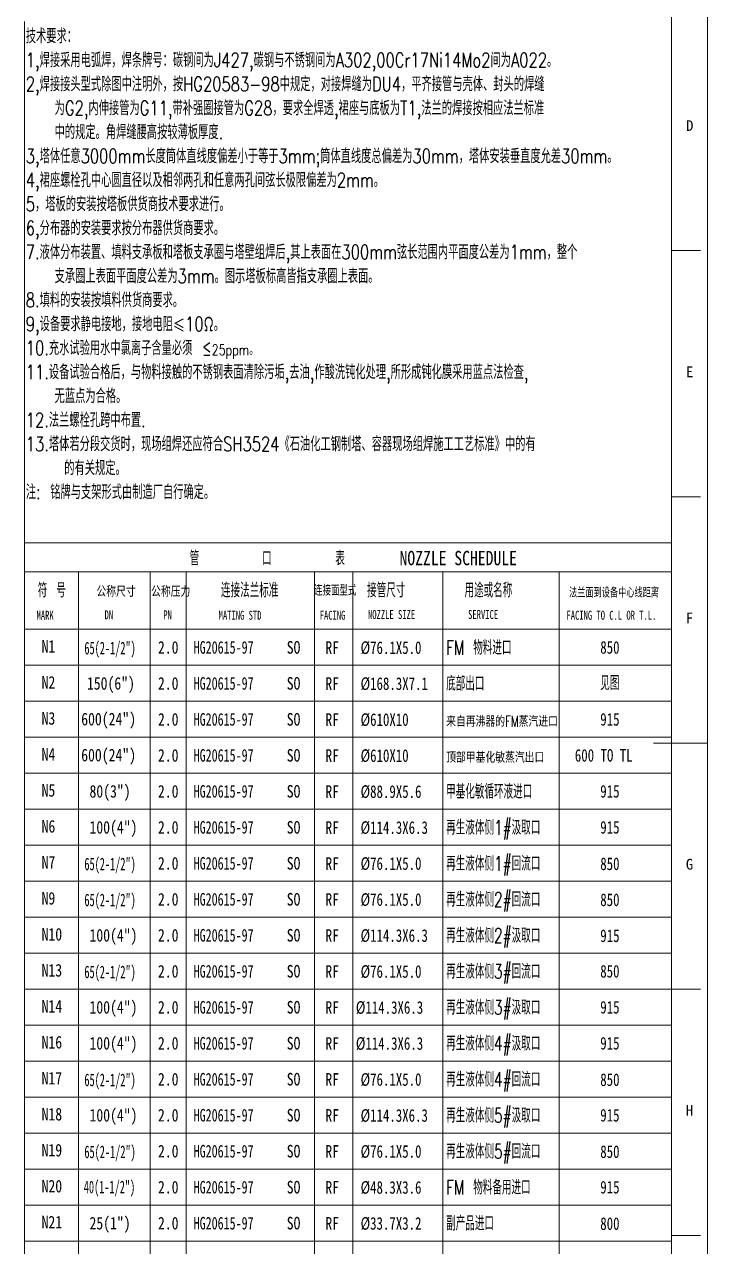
# Model space of a CAD drawing. Header units: millimetres. Extents: x 8160 to 405605, y -30951 to 80400.
# Drawn here: x 40583 to 48183, y 8794 to 22378 of the extents above; entities that cross this region are included whole.
import ezdxf

# ---------------------------------------------------------------- set-up
doc = ezdxf.new("R2010")
doc.units = ezdxf.units.MM
doc.layers.get('0').update_dxf_attribs({"lineweight": 13})
for name, color, linetype, lineweight in [('table_i', 7, 'Continuous', 13), ('table_o', 161, 'Continuous', 13), ('TEXT', 7, 'Continuous', 13)]:
    doc.layers.add(name, color=color, linetype=linetype, lineweight=lineweight)
doc.styles.add('HZ', font='txt.shx', dxfattribs={"width": 0.75, "bigfont": 'tcc_hzdx.shx'})
doc.styles.add('ROMANS', font='')
doc.styles.add('图签', font='SimSun.ttf', dxfattribs={"height": 3})
doc.styles.get('ROMANS').set_extended_font_data('DFKai-SB')

msp = doc.modelspace()

# ---------------------------------------------------------------- linework, layer by layer
at = {"color": 7}
for p, q in [((48183.1, -2429), (48183.1, 31211)), ((47783.1, -2029), (47783.1, 30811)), ((47783.1, 19864.6), (48103.1, 19864.6)), ((47783.1, 17127.8), (48103.1, 17127.8)), ((41983.1, 16295.4), (41983.1, 2455.4)), ((42383.1, 16295.4), (42383.1, 6055.4)), ((43809.5, 16295.4), (43809.5, 6055.4)), ((44235.8, 16295.4), (44235.8, 6055.4)), ((45239.4, 16295.4), (45239.4, 6055.4)), ((47583.1, 14391), (48183.1, 14391)), ((40583.1, 14055.4), (47783.1, 14055.4)), ((47783.1, 11654.2), (48103.1, 11654.2)), ((47783.1, 8917.4), (48103.1, 8917.4))]:
    msp.add_line(p, q, dxfattribs=at)
at = {"layer": 'table_i', "color": 7}
msp.add_line((46532.5, 16295.4), (46532.5, 6055.4), dxfattribs=at)
at = {"layer": 'table_o', "color": 7}
for p, q in [((40583.1, 15709.9), (40583.1, 22411)), ((40583.1, 16615.4), (47783.1, 16615.4)), ((40583.1, 16615.4), (40583.1, 6055.4)), ((40583.1, 16295.4), (47783.1, 16295.4)), ((41183.1, 16295.4), (41183.1, 6055.4)), ((40583.1, 15655.4), (47783.1, 15655.4))]:
    msp.add_line(p, q, dxfattribs=at)
at = {"layer": 'TEXT', "color": 7}
for p, q in [((40583.1, 15255.4), (47783.1, 15255.4)), ((40583.1, 14855.4), (47783.1, 14855.4)), ((40583.1, 14455.4), (47783.1, 14455.4)), ((40583.1, 13655.4), (47783.1, 13655.4)), ((40583.1, 13255.4), (47783.1, 13255.4)), ((40583.1, 12855.4), (47783.1, 12855.4)), ((40583.1, 12455.4), (47783.1, 12455.4)), ((40583.1, 12055.4), (47783.1, 12055.4)), ((40583.1, 11655.4), (47783.1, 11655.4)), ((40583.1, 11255.4), (47783.1, 11255.4)), ((40583.1, 10855.4), (47783.1, 10855.4)), ((40583.1, 10455.4), (47783.1, 10455.4)), ((40583.1, 10055.4), (47783.1, 10055.4)), ((40583.1, 9655.4), (47783.1, 9655.4)), ((40583.1, 9255.4), (47783.1, 9255.4)), ((40583.1, 8855.4), (47783.1, 8855.4))]:
    msp.add_line(p, q, dxfattribs=at)

# ---------------------------------------------------------------- texts
at = {"color": 7, "style": '图签'}
for s, p in [('D', (47943.9, 21194.2)), ('E', (47943.3, 18457.4)), ('F', (47941.3, 15720.6)), ('G', (47941.3, 12983.8)), ('H', (47941.3, 10247))]:
    msp.add_text(s, height=120, dxfattribs=at).set_placement(p)
at = {"layer": 'TEXT', "color": 7}
for s, height, style, width, p in [('管', 160, 'HZ', 0.7, (42422.3, 16364.3)), ('口', 160, 'HZ', 0.7, (43225.8, 16364.3)), ('表', 160, 'HZ', 0.7, (44041.6, 16364.3)), ('NOZZLE SCHEDULE', 160, 'ROMANS', 0.8, (44756.2, 16367)), ('符 号', 160, 'HZ', 0.7, (40732, 16009.2)), ('连接法兰标准', 160, 'HZ', 0.7, (42769.6, 16009.2)), ('接管尺寸', 160, 'HZ', 0.7, (44394.9, 16009.2)), ('用途或名称', 160, 'HZ', 0.7, (45478.8, 16009.2)), ('公称尺寸', 120, 'HZ', 0.7, (41384.3, 16015.7)), ('公称压力', 120, 'HZ', 0.7, (41992.6, 16015.2)), ('连接面型式', 120, 'HZ', 0.6, (43806.7, 16028.6)), ('法兰面到设备中心线距离', 100, 'HZ', 0.7, (46641.9, 16009.2)), ('MARK', 100, 'ROMANS', 0.7, (40718.4, 15760.8)), ('DN', 100, 'ROMANS', 0.7, (41474.3, 15765.7)), ('PN', 100, 'ROMANS', 0.7, (42128, 15765.3)), ('MATING STD', 100, 'ROMANS', 0.7, (42744.2, 15760.8)), ('FACING', 100, 'ROMANS', 0.7, (43868, 15760.8)), ('NOZZLE SIZE', 100, 'ROMANS', 0.7, (44405.7, 15769.7)), ('SERVICE', 100, 'ROMANS', 0.7, (45518.9, 15769.7)), ('FACING TO C.L OR T.L.', 100, 'ROMANS', 0.7, (46613.5, 15760.8)), ('N1', 140, 'ROMANS', 0.8, (40774.1, 15395.2)), ('65(2-1/2")', 140, 'ROMANS', 0.6, (41250.3, 15376.5)), ('2.0', 140, 'ROMANS', 0.8, (42068.6, 15383.8)), ('HG20615-97', 140, 'ROMANS', 0.7, (42466, 15383.8)), ('SO', 140, 'ROMANS', 0.8, (43501.2, 15383.8)), ('RF', 140, 'ROMANS', 0.8, (43930.8, 15381.1)), ('%%C76.1X5.0', 140, 'ROMANS', 0.75, (44322.9, 15381.1)), ('FM 物料进口', 160, 'HZ', 0.7, (45274.9, 15371.6)), ('850', 140, 'ROMANS', 0.75, (46989.4, 15383.8)), ('N2', 140, 'ROMANS', 0.8, (40774.1, 14995.2)), ('150(6")', 140, 'ROMANS', 0.8, (41278.8, 14983.8)), ('2.0', 140, 'ROMANS', 0.8, (42068.6, 14983.8)), ('HG20615-97', 140, 'ROMANS', 0.7, (42466, 14983.8)), ('SO', 140, 'ROMANS', 0.8, (43501.2, 14983.8)), ('RF', 140, 'ROMANS', 0.8, (43930.8, 14981.1)), ('%%C168.3X7.1', 140, 'ROMANS', 0.75, (44322.9, 14981.1)), ('底部出口', 160, 'HZ', 0.7, (45274.9, 14971.6)), ('见图', 160, 'HZ', 0.7, (46989.4, 14978.6)), ('N3', 140, 'ROMANS', 0.8, (40774.1, 14595.2)), ('600(24")', 140, 'ROMANS', 0.8, (41215, 14587.3)), ('2.0', 140, 'ROMANS', 0.8, (42068.6, 14583.8)), ('HG20615-97', 140, 'ROMANS', 0.7, (42466, 14583.8)), ('SO', 140, 'ROMANS', 0.8, (43501.2, 14583.8)), ('RF', 140, 'ROMANS', 0.8, (43930.8, 14581.1)), ('%%C610X10', 140, 'ROMANS', 0.75, (44322.9, 14581.1)), ('来自再沸器的FM蒸汽进口', 120, 'HZ', 0.7, (45274.9, 14571.6)), ('915', 140, 'ROMANS', 0.75, (46989.4, 14583.8)), ('N4', 140, 'ROMANS', 0.8, (40774.1, 14195.2)), ('600(24")', 140, 'ROMANS', 0.8, (41215, 14187.3)), ('2.0', 140, 'ROMANS', 0.8, (42068.6, 14183.8)), ('HG20615-97', 140, 'ROMANS', 0.7, (42466, 14183.8)), ('SO', 140, 'ROMANS', 0.8, (43501.2, 14183.8)), ('RF', 140, 'ROMANS', 0.8, (43930.8, 14181.1)), ('%%C610X10', 140, 'ROMANS', 0.75, (44322.9, 14181.1)), ('顶部甲基化敏蒸汽出口', 120, 'HZ', 0.7, (45274.9, 14171.6)), ('600 TO TL', 140, 'ROMANS', 0.75, (46706.5, 14183.8)), ('N5', 140, 'ROMANS', 0.8, (40774.1, 13795.2)), ('80(3")', 140, 'ROMANS', 0.8, (41307.1, 13783.8)), ('2.0', 140, 'ROMANS', 0.8, (42068.6, 13783.8)), ('HG20615-97', 140, 'ROMANS', 0.7, (42466, 13783.8)), ('SO', 140, 'ROMANS', 0.8, (43501.2, 13783.8)), ('RF', 140, 'ROMANS', 0.8, (43930.8, 13781.1)), ('%%C88.9X5.6', 140, 'ROMANS', 0.75, (44322.9, 13781.1)), ('甲基化敏循环液进口', 160, 'HZ', 0.7, (45274.9, 13771.6)), ('915', 140, 'ROMANS', 0.75, (46989.4, 13783.8)), ('N6', 140, 'ROMANS', 0.8, (40774.1, 13395.2)), ('100(4")', 140, 'ROMANS', 0.8, (41307.1, 13383.8)), ('2.0', 140, 'ROMANS', 0.8, (42068.6, 13383.8)), ('HG20615-97', 140, 'ROMANS', 0.7, (42466, 13383.8)), ('SO', 140, 'ROMANS', 0.8, (43501.2, 13383.8)), ('RF', 140, 'ROMANS', 0.8, (43930.8, 13381.1)), ('%%C114.3X6.3', 140, 'ROMANS', 0.75, (44322.9, 13381.1)), ('再生液体侧1#汲取口', 160, 'HZ', 0.7, (45274.9, 13371.6)), ('915', 140, 'ROMANS', 0.75, (46989.4, 13383.8)), ('N7', 140, 'ROMANS', 0.8, (40774.1, 12995.2)), ('65(2-1/2")', 140, 'ROMANS', 0.6, (41250.3, 12976.5)), ('2.0', 140, 'ROMANS', 0.8, (42068.6, 12983.8)), ('HG20615-97', 140, 'ROMANS', 0.7, (42466, 12983.8)), ('SO', 140, 'ROMANS', 0.8, (43501.2, 12983.8)), ('RF', 140, 'ROMANS', 0.8, (43930.8, 12981.1)), ('%%C76.1X5.0', 140, 'ROMANS', 0.75, (44322.9, 12981.1)), ('再生液体侧1#回流口', 160, 'HZ', 0.7, (45274.9, 12971.6)), ('850', 140, 'ROMANS', 0.75, (46989.4, 12978.6)), ('N9', 140, 'ROMANS', 0.8, (40774.1, 12595.2)), ('65(2-1/2")', 140, 'ROMANS', 0.6, (41250.3, 12576.5)), ('2.0', 140, 'ROMANS', 0.8, (42068.6, 12583.8)), ('HG20615-97', 140, 'ROMANS', 0.7, (42466, 12583.8)), ('SO', 140, 'ROMANS', 0.8, (43501.2, 12583.8)), ('RF', 140, 'ROMANS', 0.8, (43930.8, 12581.1)), ('%%C76.1X5.0', 140, 'ROMANS', 0.75, (44322.9, 12581.1)), ('再生液体侧2#回流口', 160, 'HZ', 0.7, (45274.9, 12571.6)), ('850', 140, 'ROMANS', 0.75, (46989.4, 12578.6)), ('再生液体侧2#汲取口', 160, 'HZ', 0.7, (45274.9, 12171.6)), ('N10', 140, 'ROMANS', 0.8, (40774.1, 12195.2)), ('100(4")', 140, 'ROMANS', 0.8, (41307.1, 12183.8)), ('2.0', 140, 'ROMANS', 0.8, (42068.6, 12183.8)), ('HG20615-97', 140, 'ROMANS', 0.7, (42466, 12183.8)), ('SO', 140, 'ROMANS', 0.8, (43501.2, 12183.8)), ('RF', 140, 'ROMANS', 0.8, (43930.8, 12181.1)), ('%%C114.3X6.3', 140, 'ROMANS', 0.75, (44322.9, 12181.1)), ('915', 140, 'ROMANS', 0.75, (46989.4, 12178.6)), ('再生液体侧3#回流口', 160, 'HZ', 0.7, (45274.9, 11771.6)), ('N13', 140, 'ROMANS', 0.8, (40774.1, 11795.2)), ('65(2-1/2")', 140, 'ROMANS', 0.6, (41250.3, 11776.5)), ('2.0', 140, 'ROMANS', 0.8, (42068.6, 11783.8)), ('HG20615-97', 140, 'ROMANS', 0.7, (42466, 11783.8)), ('SO', 140, 'ROMANS', 0.8, (43501.2, 11783.8)), ('RF', 140, 'ROMANS', 0.8, (43930.8, 11781.1)), ('%%C76.1X5.0', 140, 'ROMANS', 0.75, (44322.9, 11781.1)), ('850', 140, 'ROMANS', 0.75, (46989.4, 11783.8)), ('再生液体侧3#汲取口', 160, 'HZ', 0.7, (45274.9, 11371.6)), ('N14', 140, 'ROMANS', 0.8, (40774.1, 11395.2)), ('100(4")', 140, 'ROMANS', 0.8, (41307.1, 11383.8)), ('2.0', 140, 'ROMANS', 0.8, (42068.6, 11383.8)), ('HG20615-97', 140, 'ROMANS', 0.7, (42466, 11383.8)), ('SO', 140, 'ROMANS', 0.8, (43501.2, 11383.8)), ('RF', 140, 'ROMANS', 0.8, (43930.8, 11381.1)), ('%%C114.3X6.3', 140, 'ROMANS', 0.75, (44270.2, 11381.1)), ('915', 140, 'ROMANS', 0.75, (46989.4, 11383.8)), ('100(4")', 140, 'ROMANS', 0.8, (41307.1, 10983.8)), ('再生液体侧4#汲取口', 160, 'HZ', 0.7, (45274.9, 10971.6)), ('N16', 140, 'ROMANS', 0.8, (40774.1, 10995.2)), ('2.0', 140, 'ROMANS', 0.8, (42068.6, 10983.8)), ('HG20615-97', 140, 'ROMANS', 0.7, (42466, 10983.8)), ('SO', 140, 'ROMANS', 0.8, (43501.2, 10983.8)), ('RF', 140, 'ROMANS', 0.8, (43930.8, 10981.1)), ('%%C114.3X6.3', 140, 'ROMANS', 0.75, (44270.2, 10981.1)), ('915', 140, 'ROMANS', 0.75, (46989.4, 10983.8)), ('N17', 140, 'ROMANS', 0.8, (40774.1, 10595.2)), ('65(2-1/2")', 140, 'ROMANS', 0.6, (41250.3, 10576.5)), ('再生液体侧4#回流口', 160, 'HZ', 0.7, (45274.9, 10571.6)), ('2.0', 140, 'ROMANS', 0.8, (42068.6, 10583.8)), ('HG20615-97', 140, 'ROMANS', 0.7, (42466, 10583.8)), ('SO', 140, 'ROMANS', 0.8, (43501.2, 10583.8)), ('RF', 140, 'ROMANS', 0.8, (43930.8, 10581.1)), ('%%C76.1X5.0', 140, 'ROMANS', 0.75, (44322.9, 10581.1)), ('850', 140, 'ROMANS', 0.75, (46989.4, 10578.6)), ('N18', 140, 'ROMANS', 0.8, (40774.1, 10195.2)), ('100(4")', 140, 'ROMANS', 0.8, (41307.1, 10183.8)), ('HG20615-97', 140, 'ROMANS', 0.7, (42466, 10183.8)), ('SO', 140, 'ROMANS', 0.8, (43501.2, 10183.8)), ('%%C114.3X6.3', 140, 'ROMANS', 0.75, (44322.9, 10181.1)), ('再生液体侧5#汲取口', 160, 'HZ', 0.7, (45274.9, 10171.6)), ('2.0', 140, 'ROMANS', 0.8, (42068.6, 10183.8)), ('RF', 140, 'ROMANS', 0.8, (43930.8, 10181.1)), ('915', 140, 'ROMANS', 0.75, (46989.4, 10183.8)), ('N19', 140, 'ROMANS', 0.8, (40774.1, 9795.2)), ('65(2-1/2")', 140, 'ROMANS', 0.6, (41250.3, 9776.5)), ('2.0', 140, 'ROMANS', 0.8, (42068.6, 9783.8)), ('HG20615-97', 140, 'ROMANS', 0.7, (42466, 9783.8)), ('SO', 140, 'ROMANS', 0.8, (43501.2, 9783.8)), ('RF', 140, 'ROMANS', 0.8, (43930.8, 9781.1)), ('%%C76.1X5.0', 140, 'ROMANS', 0.75, (44322.9, 9781.1)), ('再生液体侧5#回流口', 160, 'HZ', 0.7, (45274.9, 9771.6)), ('850', 140, 'ROMANS', 0.75, (46989.4, 9778.6)), ('N20', 140, 'ROMANS', 0.8, (40774.1, 9395.2)), ('40(1-1/2")', 140, 'ROMANS', 0.6, (41243.7, 9385.9)), ('2.0', 140, 'ROMANS', 0.8, (42068.6, 9383.8)), ('HG20615-97', 140, 'ROMANS', 0.7, (42466, 9383.8)), ('SO', 140, 'ROMANS', 0.8, (43501.2, 9383.8)), ('RF', 140, 'ROMANS', 0.8, (43930.8, 9381.1)), ('%%C48.3X3.6', 140, 'ROMANS', 0.75, (44322.9, 9381.1)), ('FM 物料备用进口', 160, 'HZ', 0.7, (45274.9, 9371.6)), ('915', 140, 'ROMANS', 0.75, (46989.4, 9383.8)), ('N21', 140, 'ROMANS', 0.8, (40774.1, 8995.2)), ('25(1")', 140, 'ROMANS', 0.8, (41307.1, 8983.8)), ('2.0', 140, 'ROMANS', 0.8, (42068.6, 8983.8)), ('HG20615-97', 140, 'ROMANS', 0.7, (42466, 8983.8)), ('SO', 140, 'ROMANS', 0.8, (43501.2, 8983.8)), ('RF', 140, 'ROMANS', 0.8, (43930.8, 8981.1)), ('%%C33.7X3.2', 140, 'ROMANS', 0.75, (44322.9, 8981.1)), ('副产品进口', 160, 'HZ', 0.7, (45274.9, 8971.6)), ('800', 140, 'ROMANS', 0.75, (46989.4, 8978.6))]:
    msp.add_text(s, height=height, dxfattribs=dict(at, style=style, width=width)).set_placement(p)
at = {"layer": 'TEXT', "color": 7, "insert": (40598.2, 22328.9), "char_height": 160, "width": 7223.51, "attachment_point": 1, "style": 'HZ'}
msp.add_mtext('技术要求：\\P1,焊接采用电弧焊，焊条牌号：碳钢间为J427,碳钢与不锈钢间为A302,00Cr17Ni14Mo2间为A022。\\P2,焊接接头型式除图中注明外，按HG20583-98中规定，对接焊缝为DU4，平齐接管与壳体、封头的焊缝\\P   为G2,内伸接管为G11,带补强圈接管为G28，要求全焊透,裙座与底板为T1,法兰的焊接按相应法兰标准\\P   中的规定。角焊缝腰高按较薄板厚度.\\P3,塔体任意3000mm长度筒体直线度偏差小于等于3mm;筒体直线度总偏差为30mm，塔体安装垂直度允差30mm。\\P4,裙座螺栓孔中心圆直径以及相邻两孔和任意两孔间弦长极限偏差为2mm。\\P5，塔板的安装按塔板供货商技术要求进行。\\P6,分布器的安装要求按分布器供货商要求。\\P7.液体分布装置、填料支承板和塔板支承圈与塔壁组焊后,其上表面在300mm弦长范围内平面度公差为1mm，整个\\P   支承圈上表面平面度公差为3mm。图示塔板标高皆指支承圈上表面。\\P8.填料的安装按填料供货商要求。\\P9,设备要求静电接地，接地电阻{\\Ftxt|c0;\\H0.8333x;≤}10{\\fISOCPEUR|b0|i0|c0|p34;Ω}。\\P10.充水试验用水中氯离子含量必须 {\\H0.9583x;≤\\H0.7826x;25ppm。\\P}11.设备试验合格后，与物料接触的不锈钢表面清除污垢,去油,作酸洗钝化处理,所形成钝化膜采用蓝点法检查,\\P   无蓝点为合格。 \\P12.法兰螺栓孔跨中布置.\\P13.塔体若分段交货时，现场组焊还应符合SH3524《石油化工钢制塔、容器现场组焊施工工艺标准》中的有\\P    的有关规定。\\P注: 铭牌与支架形式由制造厂自行确定。', dxfattribs=at)

doc.saveas('drawing.dxf')
